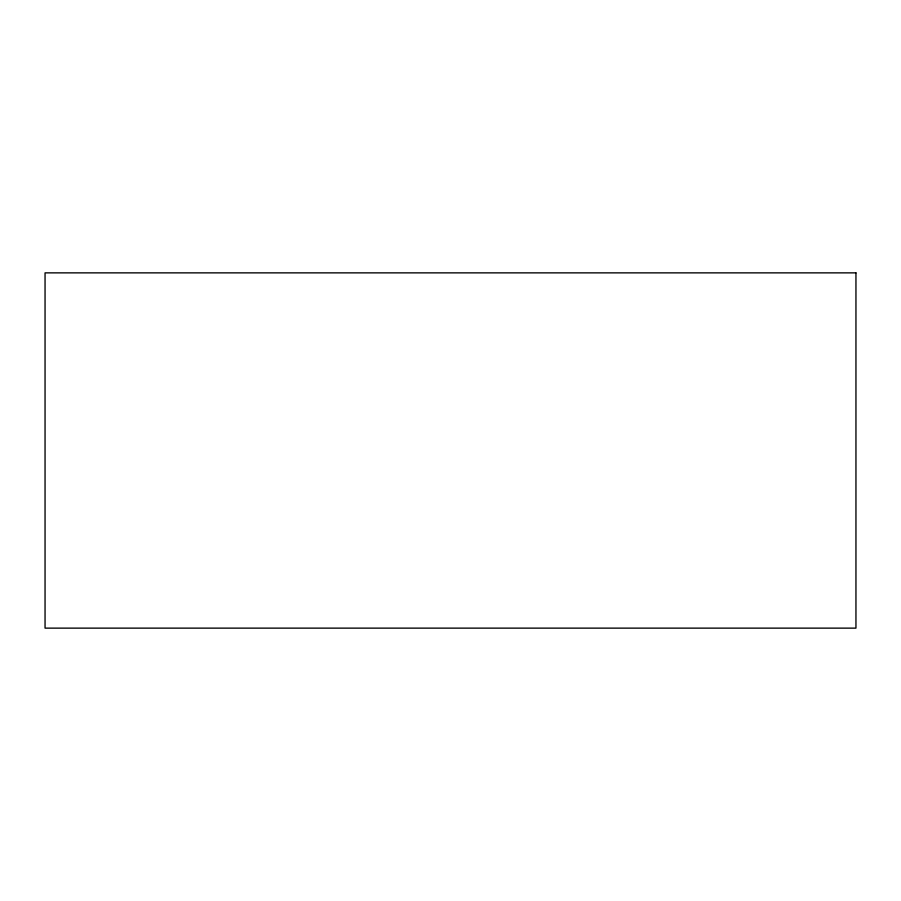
<?xml version="1.0" encoding="UTF-8"?>
<svg xmlns="http://www.w3.org/2000/svg" width="901" height="901" viewBox="0 0 901 901"><rect width="100%" height="100%" fill="white"/><g stroke="black" fill="none" stroke-linecap="round" stroke-linejoin="round"><path stroke-width="1.35" d="M855.95 272.868L45.05 272.868L45.05 628.132L855.95 628.132L855.95 272.868"/></g></svg>
